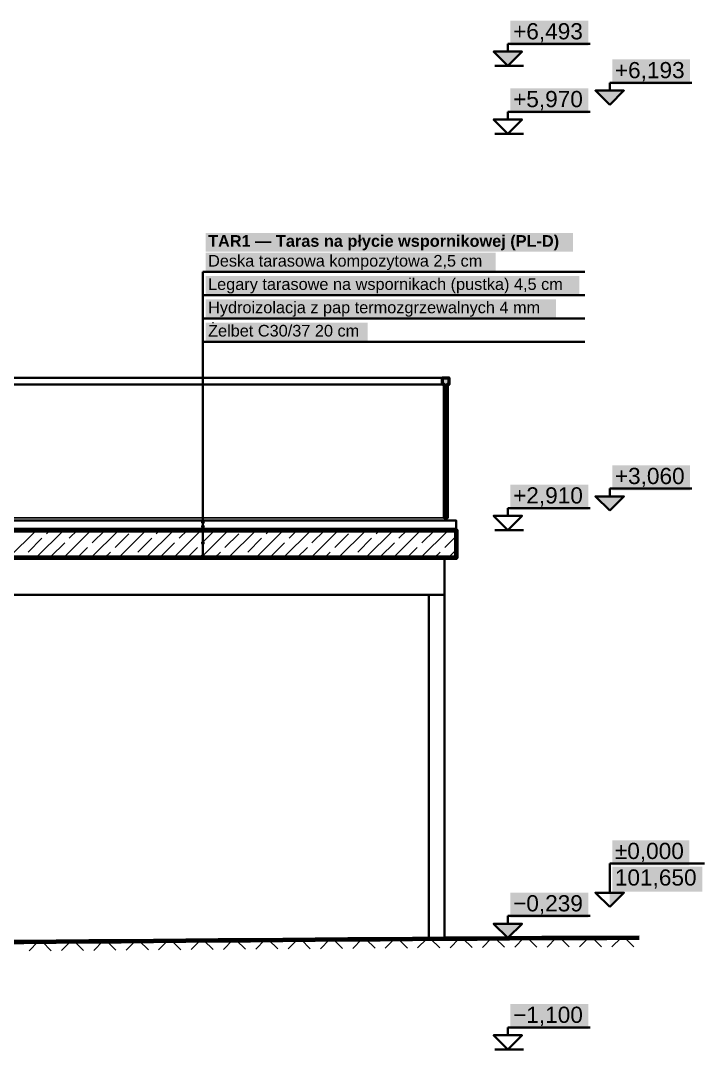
# Model space of a CAD drawing. Header units: metres. Extents: x -2.4 to 15.9, y -2.3 to 7.9.
# Drawn here: x 10.64 to 15.92, y -1.1 to 6.84 of the extents above; entities that cross this region are included whole.
import ezdxf

# ---------------------------------------------------------------- set-up
doc = ezdxf.new("R2010")
doc.units = ezdxf.units.M
doc.linetypes.add('HYDRO_OKNA', pattern=[4.5, 1.5, -3])
for name, color, linetype, lineweight in [('A-IZOL-WODNA', 5, 'Continuous', 100), ('A-KRESKOWANIE', 8, 'Continuous', 18), ('A-MASKA', 7, 'Continuous', 18), ('A-OPISY', 2, 'Continuous', 25), ('A-RZEDNE', 1, 'Continuous', 25), ('A-SCIANY-KONSTR', 7, 'Continuous', 50), ('A-STROPY', 7, 'Continuous', 50), ('A-TEREN', 32, 'Continuous', 50), ('A-WARSTWY', 8, 'Continuous', 25), ('A-WIDOK', 7, 'Continuous', 25), ('A-WYPELNIENIA', 9, 'Continuous', 18)]:
    doc.layers.add(name, color=color, linetype=linetype, lineweight=lineweight)
doc.styles.add('PL_ARIAL', font='arial.ttf')
doc.styles.add('PL_ARIAL_B', font='arialbd.ttf')

msp = doc.modelspace()

# ---------------------------------------------------------------- hatches: boundary and pattern name
at = {"layer": 'A-MASKA', "true_color": 0xffffff}
for points in [[(14.42, 6.651), (15.0208, 6.651), (15.0208, 6.8435), (14.42, 6.8435)], [(15.2058, 6.351), (15.8065, 6.351), (15.8065, 6.5435), (15.2058, 6.5435)], [(14.42, 6.1275), (15.0208, 6.1275), (15.0208, 6.32), (14.42, 6.32)], [(12.0675, 5.0597), (14.9034, 5.0597), (14.9034, 5.2045), (12.0675, 5.2045)], [(12.0675, 4.9067), (14.3054, 4.9067), (14.3054, 5.0515), (12.0675, 5.0515)], [(12.0675, 4.7267), (14.9526, 4.7267), (14.9526, 4.8715), (12.0675, 4.8715)], [(12.0675, 4.5467), (14.7706, 4.5467), (14.7706, 4.6915), (12.0675, 4.6915)], [(12.0675, 4.3667), (13.3168, 4.3667), (13.3168, 4.5115), (12.0675, 4.5115)], [(15.2058, 3.2175), (15.8065, 3.2175), (15.8065, 3.41), (15.2058, 3.41)], [(14.42, 3.0675), (15.0208, 3.0675), (15.0208, 3.26), (14.42, 3.26)], [(15.2058, 0.3225), (15.8001, 0.3225), (15.8001, 0.515), (15.2058, 0.515)], [(15.2058, 0.1175), (15.9025, 0.1175), (15.9025, 0.31), (15.2058, 0.31)], [(14.42, -0.0817), (15.0208, -0.0817), (15.0208, 0.1108), (14.42, 0.1108)], [(14.42, -0.9425), (15.0208, -0.9425), (15.0208, -0.75), (14.42, -0.75)]]:
    msp.add_hatch(color=7, dxfattribs=at).paths.add_polyline_path(points)
at = {"layer": 'A-OPISY', "true_color": 0x000000}
for points in [[(12.06, 2.9715), (12.0595, 2.9754), (12.058, 2.979), (12.0556, 2.9821), (12.0525, 2.9845), (12.0489, 2.986), (12.045, 2.9865), (12.0411, 2.986), (12.0375, 2.9845), (12.0344, 2.9821), (12.032, 2.979), (12.0305, 2.9754), (12.03, 2.9715), (12.0305, 2.9676), (12.032, 2.964), (12.0344, 2.9609), (12.0375, 2.9585), (12.0411, 2.957), (12.045, 2.9565), (12.0489, 2.957), (12.0525, 2.9585), (12.0556, 2.9609), (12.058, 2.964), (12.0595, 2.9676)], [(12.06, 2.9365), (12.0595, 2.9404), (12.058, 2.944), (12.0556, 2.9471), (12.0525, 2.9495), (12.0489, 2.951), (12.045, 2.9515), (12.0411, 2.951), (12.0375, 2.9495), (12.0344, 2.9471), (12.032, 2.944), (12.0305, 2.9404), (12.03, 2.9365), (12.0305, 2.9326), (12.032, 2.929), (12.0344, 2.9259), (12.0375, 2.9235), (12.0411, 2.922), (12.045, 2.9215), (12.0489, 2.922), (12.0525, 2.9235), (12.0556, 2.9259), (12.058, 2.929), (12.0595, 2.9326)], [(12.06, 2.912), (12.0595, 2.9159), (12.058, 2.9195), (12.0556, 2.9226), (12.0525, 2.925), (12.0489, 2.9265), (12.045, 2.927), (12.0411, 2.9265), (12.0375, 2.925), (12.0344, 2.9226), (12.032, 2.9195), (12.0305, 2.9159), (12.03, 2.912), (12.0305, 2.9081), (12.032, 2.9045), (12.0344, 2.9014), (12.0375, 2.899), (12.0411, 2.8975), (12.045, 2.897), (12.0489, 2.8975), (12.0525, 2.899), (12.0556, 2.9014), (12.058, 2.9045), (12.0595, 2.9081)], [(12.06, 2.81), (12.0595, 2.8139), (12.058, 2.8175), (12.0556, 2.8206), (12.0525, 2.823), (12.0489, 2.8245), (12.045, 2.825), (12.0411, 2.8245), (12.0375, 2.823), (12.0344, 2.8206), (12.032, 2.8175), (12.0305, 2.8139), (12.03, 2.81), (12.0305, 2.8061), (12.032, 2.8025), (12.0344, 2.7994), (12.0375, 2.797), (12.0411, 2.7955), (12.045, 2.795), (12.0489, 2.7955), (12.0525, 2.797), (12.0556, 2.7994), (12.058, 2.8025), (12.0595, 2.8061)], [(12.065, 2.7025), (12.0643, 2.7077), (12.0623, 2.7125), (12.0591, 2.7166), (12.055, 2.7198), (12.0502, 2.7218), (12.045, 2.7225), (12.0398, 2.7218), (12.035, 2.7198), (12.0309, 2.7166), (12.0277, 2.7125), (12.0257, 2.7077), (12.025, 2.7025), (12.0257, 2.6973), (12.0277, 2.6925), (12.0309, 2.6884), (12.035, 2.6852), (12.0398, 2.6832), (12.045, 2.6825), (12.0502, 2.6832), (12.055, 2.6852), (12.0591, 2.6884), (12.0623, 2.6925), (12.0643, 2.6973)]]:
    msp.add_hatch(color=7, dxfattribs=at).paths.add_polyline_path(points)
at = {"layer": 'A-RZEDNE', "true_color": 0x000000}
for points in [[(14.4, 6.4935), (14.51, 6.6035), (14.29, 6.6035)], [(15.1858, 6.1935), (15.2958, 6.3035), (15.0758, 6.3035)], [(15.1858, 3.06), (15.2958, 3.17), (15.0758, 3.17)], [(15.1858, 0), (15.2958, 0.11), (15.1858, 0.11)], [(14.4, -0.2392), (14.51, -0.1292), (14.29, -0.1292)]]:
    msp.add_hatch(color=7, dxfattribs=at).paths.add_polyline_path(points)
at = {"layer": 'A-WYPELNIENIA', "true_color": 0x000000}
msp.add_hatch(color=7, dxfattribs=at).paths.add_polyline_path([(13.895, 4.084), (13.895, 4.084), (13.895, 4.084), (13.945, 4.084), (13.945, 4.084), (13.945, 4.084), (13.945, 4.034), (13.945, 4.034), (13.945, 4.034), (13.93, 4.034), (13.93, 4.034), (13.93, 4.034), (13.93, 4.034), (13.93, 4.034), (13.93, 4.034), (13.93, 4.034), (13.93, 4.034), (13.93, 4.034), (13.93, 4.034), (13.93, 4.034), (13.93, 4.034), (13.93, 4.034), (13.93, 4.034), (13.93, 4.034), (13.93, 4.034), (13.93, 4.034), (13.93, 3.004), (13.93, 3.004), (13.93, 3.004), (13.91, 3.004), (13.91, 3.004), (13.91, 3.004), (13.91, 4.034), (13.91, 4.034), (13.91, 4.034), (13.91, 4.034), (13.91, 4.034), (13.91, 4.034), (13.91, 4.034), (13.91, 4.034), (13.91, 4.034), (13.91, 4.034), (13.91, 4.034), (13.91, 4.034), (13.91, 4.034), (13.91, 4.034), (13.91, 4.034), (13.91, 4.034), (13.91, 4.034), (13.895, 4.034), (13.895, 4.034), (13.895, 4.034)])

# ---------------------------------------------------------------- linework, layer by layer
at = {"layer": 'A-IZOL-WODNA', "lineweight": 100, "ltscale": 0.05, "true_color": 0x000000}
msp.add_lwpolyline([(10.09, 2.912), (14, 2.912)], dxfattribs=at)
at = {"layer": 'A-IZOL-WODNA', "linetype": 'HYDRO_OKNA', "lineweight": 50, "ltscale": 0.05, "true_color": 0xffffff, "flags": 128}
msp.add_lwpolyline([(10.09, 2.912), (14, 2.912)], dxfattribs=at)
at = {"layer": 'A-KRESKOWANIE', "lineweight": 25, "ltscale": 0.05}
for points in [[(10.5439, 2.695), (10.7589, 2.91)], [(10.756, 2.695), (10.971, 2.91)], [(10.8364, 2.8815), (10.865, 2.91)], [(10.9681, 2.695), (11.1831, 2.91)], [(11.0132, 2.8461), (11.0771, 2.91)], [(11.1803, 2.695), (11.3953, 2.91)], [(11.19, 2.8107), (11.2892, 2.91)], [(11.3667, 2.7754), (11.4728, 2.8815)], [(11.3924, 2.695), (11.6074, 2.91)], [(11.6045, 2.695), (11.8195, 2.91)], [(11.6849, 2.8815), (11.7135, 2.91)], [(11.8167, 2.695), (12.0317, 2.91)], [(11.8617, 2.8461), (11.9256, 2.91)], [(12.0288, 2.695), (12.2438, 2.91)], [(12.0385, 2.8107), (12.1377, 2.91)], [(12.2153, 2.7754), (12.3213, 2.8815)], [(12.2409, 2.695), (12.4559, 2.91)], [(12.4531, 2.695), (12.6681, 2.91)], [(12.5335, 2.8815), (12.562, 2.91)], [(12.6652, 2.695), (12.8802, 2.91)], [(12.7102, 2.8461), (12.7741, 2.91)], [(12.8773, 2.695), (13.0923, 2.91)], [(12.887, 2.8107), (12.9863, 2.91)], [(13.0638, 2.7754), (13.1699, 2.8815)], [(13.0895, 2.695), (13.3045, 2.91)], [(13.3016, 2.695), (13.5166, 2.91)], [(13.382, 2.8815), (13.4105, 2.91)], [(13.5137, 2.695), (13.7287, 2.91)], [(13.5588, 2.8461), (13.6227, 2.91)], [(13.7259, 2.695), (13.9409, 2.91)], [(13.7355, 2.8107), (13.8348, 2.91)], [(13.9123, 2.7754), (14, 2.8631)], [(10.695, 2.74), (10.8011, 2.8461)], [(10.8718, 2.7047), (10.9778, 2.8107)], [(11.5435, 2.74), (11.6496, 2.8461)], [(11.7203, 2.7047), (11.8264, 2.8107)], [(12.392, 2.74), (12.4981, 2.8461)], [(12.5688, 2.7047), (12.6749, 2.8107)], [(13.2406, 2.74), (13.3466, 2.8461)], [(13.4174, 2.7047), (13.5234, 2.8107)], [(10.65, 2.695), (10.6596, 2.7047)], [(11.0742, 2.695), (11.1546, 2.7754)], [(11.2863, 2.695), (11.3314, 2.74)], [(11.4985, 2.695), (11.5082, 2.7047)], [(11.9227, 2.695), (12.0031, 2.7754)], [(12.1349, 2.695), (12.1799, 2.74)], [(12.347, 2.695), (12.3567, 2.7047)], [(12.7713, 2.695), (12.8517, 2.7754)], [(12.9834, 2.695), (13.0284, 2.74)], [(13.1955, 2.695), (13.2052, 2.7047)], [(13.6198, 2.695), (13.7002, 2.7754)], [(13.8319, 2.695), (13.877, 2.74)], [(13.938, 2.695), (14, 2.757)], [(15.0234, -0.238), (14.9528, -0.3089)], [(15.1235, -0.3085), (15.0526, -0.2379)], [(15.2734, -0.2374), (15.2028, -0.3083)], [(15.3735, -0.3079), (15.3026, -0.2374)], [(10.7734, -0.2678), (10.7032, -0.3391)], [(10.8739, -0.3378), (10.8026, -0.2676)], [(11.0234, -0.266), (10.9532, -0.3372)], [(11.1239, -0.3359), (11.0526, -0.2657)], [(11.2734, -0.2641), (11.2032, -0.3353)], [(11.3739, -0.334), (11.3026, -0.2639)], [(11.5234, -0.2622), (11.4532, -0.3334)], [(11.6239, -0.3321), (11.5526, -0.262)], [(11.7734, -0.2603), (11.7032, -0.3315)], [(11.8739, -0.3303), (11.8026, -0.2601)], [(12.0234, -0.2584), (11.9532, -0.3297)], [(12.1239, -0.3284), (12.0526, -0.2582)], [(12.2734, -0.2565), (12.2032, -0.3278)], [(12.3739, -0.3265), (12.3026, -0.2563)], [(12.5234, -0.2546), (12.4532, -0.3259)], [(12.6239, -0.3246), (12.5526, -0.2544)], [(12.7734, -0.2528), (12.7032, -0.324)], [(12.8739, -0.3227), (12.8026, -0.2525)], [(13.0234, -0.2509), (12.9532, -0.3221)], [(13.1239, -0.3208), (13.0526, -0.2506)], [(13.2734, -0.249), (13.2032, -0.3202)], [(13.3739, -0.3189), (13.3026, -0.2488)], [(13.5234, -0.2471), (13.4532, -0.3183)], [(13.6239, -0.3171), (13.5526, -0.2469)], [(13.7734, -0.2452), (13.7032, -0.3165)], [(13.8739, -0.3152), (13.8026, -0.245)], [(14.0234, -0.2433), (13.9532, -0.3146)], [(14.1239, -0.3133), (14.0526, -0.2431)], [(14.2734, -0.2414), (14.2032, -0.3127)], [(14.3739, -0.3114), (14.3026, -0.2412)], [(14.5234, -0.2397), (14.4531, -0.3108)], [(14.6238, -0.3098), (14.5526, -0.2395)], [(14.7734, -0.2386), (14.7028, -0.3094)], [(14.8735, -0.309), (14.8026, -0.2385)]]:
    msp.add_lwpolyline(points, dxfattribs=at)
at = {"layer": 'A-OPISY', "lineweight": 35, "ltscale": 0.05}
for points in [[(12.045, 4.184), (12.045, 4.904)], [(12.045, 4.904), (14.9951, 4.904)], [(12.045, 4.724), (14.9951, 4.724)], [(12.045, 4.544), (14.9951, 4.544)], [(12.045, 4.364), (14.9951, 4.364)], [(12.045, 2.7025), (12.045, 4.184)]]:
    msp.add_lwpolyline(points, dxfattribs=at)
at = {"layer": 'A-RZEDNE', "lineweight": 35, "ltscale": 0.05}
for points in [[(14.4, 6.4935), (14.51, 6.6035), (14.29, 6.6035)], [(15.1858, 6.1935), (15.2958, 6.3035), (15.0758, 6.3035)], [(14.4, 5.97), (14.51, 6.08), (14.29, 6.08)], [(15.1858, 3.06), (15.2958, 3.17), (15.0758, 3.17)], [(14.4, 2.91), (14.51, 3.02), (14.29, 3.02)], [(15.1858, 0), (15.2958, 0.11), (15.0758, 0.11)], [(14.4, -0.2392), (14.51, -0.1292), (14.29, -0.1292)], [(14.4, -1.1), (14.51, -0.99), (14.29, -0.99)]]:
    msp.add_lwpolyline(points, close=True, dxfattribs=at)
for points in [[(14.4, 6.6035), (14.4, 6.6635)], [(14.4, 6.6635), (15.0358, 6.6635)], [(14.3, 6.4935), (14.52, 6.4935)], [(15.1858, 6.3035), (15.1858, 6.3635)], [(15.1858, 6.3635), (15.8215, 6.3635)], [(14.4, 6.08), (14.4, 6.14)], [(14.4, 6.14), (15.0358, 6.14)], [(14.3, 5.97), (14.52, 5.97)], [(15.1858, 3.17), (15.1858, 3.23)], [(15.1858, 3.23), (15.8215, 3.23)], [(14.4, 3.02), (14.4, 3.08)], [(14.4, 3.08), (15.0358, 3.08)], [(14.3, 2.91), (14.52, 2.91)], [(15.1858, 0.11), (15.1858, 0.335)], [(15.1858, 0.335), (15.9175, 0.335)], [(14.4, -0.1292), (14.4, -0.0692)], [(14.4, -0.0692), (15.0358, -0.0692)], [(14.3, -0.2392), (14.52, -0.2392)], [(14.4, -0.99), (14.4, -0.93)], [(14.4, -0.93), (15.0358, -0.93)], [(14.3, -1.1), (14.52, -1.1)]]:
    msp.add_lwpolyline(points, dxfattribs=at)
at = {"layer": 'A-SCIANY-KONSTR', "lineweight": 50, "ltscale": 0.05}
msp.add_lwpolyline([(13.895, 4.034), (13.895, 4.034), (13.895, 4.034), (13.895, 4.084), (13.895, 4.084), (13.895, 4.084), (13.895, 4.084), (13.945, 4.084), (13.945, 4.084), (13.945, 4.084), (13.945, 4.084), (13.945, 4.034), (13.945, 4.034), (13.945, 4.034), (13.945, 4.034), (13.93, 4.034), (13.93, 4.034), (13.93, 4.034), (13.93, 4.034), (13.93, 4.034), (13.93, 4.034), (13.93, 4.034), (13.93, 4.034), (13.93, 4.034), (13.93, 4.034), (13.93, 4.034), (13.93, 4.034), (13.93, 4.034), (13.93, 4.034), (13.93, 4.034), (13.93, 4.034), (13.93, 4.034), (13.93, 3.004), (13.93, 3.004), (13.93, 3.004), (13.93, 3.004), (13.93, 3.004), (13.91, 3.004), (13.91, 3.004), (13.91, 3.004), (13.91, 3.004), (13.91, 4.034), (13.91, 4.034), (13.91, 4.034), (13.91, 4.034), (13.91, 4.034), (13.91, 4.034), (13.91, 4.034), (13.91, 4.034), (13.91, 4.034), (13.91, 4.034), (13.91, 4.034), (13.91, 4.034), (13.91, 4.034), (13.91, 4.034), (13.91, 4.034), (13.91, 4.034), (13.91, 4.034), (13.895, 4.034)], close=True, dxfattribs=at)
at = {"layer": 'A-STROPY', "lineweight": 70, "ltscale": 0.05}
msp.add_lwpolyline([(-0.09, 2.91), (14, 2.91), (14, 2.91), (14, 2.91), (14, 2.91), (14, 2.695), (14, 2.695), (14, 2.695), (14, 2.695), (14, 2.695), (10.317, 2.695)], dxfattribs=at)
at = {"layer": 'A-TEREN', "lineweight": 140, "ltscale": 0.05}
msp.add_lwpolyline([(10.298, -0.2714), (10.413, -0.2706), (10.663, -0.2687), (10.913, -0.2668), (11.163, -0.2649), (11.413, -0.263), (11.663, -0.2611), (11.913, -0.2592), (12.163, -0.2574), (12.413, -0.2555), (12.663, -0.2536), (12.913, -0.2517), (13.163, -0.2498), (13.413, -0.2479), (13.663, -0.246), (13.913, -0.2442), (14.163, -0.2423), (14.413, -0.2404), (14.663, -0.2388), (14.913, -0.2382), (15.163, -0.2377), (15.413, -0.2371)], dxfattribs=at)
at = {"layer": 'A-WARSTWY', "lineweight": 35, "ltscale": 0.05}
msp.add_lwpolyline([(10.09, 2.914), (10.09, 2.914), (10.09, 2.914), (10.09, 2.914), (10.09, 2.984), (10.09, 2.984), (10.09, 2.984), (10.09, 2.984), (10.09, 2.984), (14, 2.984), (14, 2.984), (14, 2.984), (14, 2.984), (14, 2.914), (14, 2.914), (14, 2.914), (14, 2.914), (14, 2.914), (10.09, 2.914)], close=True, dxfattribs=at)
at = {"layer": 'A-WIDOK', "lineweight": 35, "ltscale": 0.05}
for points in [[(10.2974, 4.084), (13.8946, 4.084)], [(13.8946, 4.034), (10.2974, 4.034)], [(13.91, 2.6946), (13.91, 2.41), (10.2974, 2.41)], [(13.79, -0.2447), (13.79, 2.4096)], [(13.91, 2.4096), (13.91, -0.2438)]]:
    msp.add_lwpolyline(points, dxfattribs=at)
at = {"layer": 'A-WIDOK', "lineweight": 25, "ltscale": 0.05}
msp.add_lwpolyline([(13.9096, 3.004), (10.2974, 3.004)], dxfattribs=at)

# ---------------------------------------------------------------- texts
at = {"layer": 'A-OPISY'}
for s, style, p in [('TAR1 — Taras na płycie wspornikowej (PL-D)', 'PL_ARIAL_B', (12.085, 5.097)), ('Deska tarasowa kompozytowa 2,5 cm', 'PL_ARIAL', (12.085, 4.944)), ('Legary tarasowe na wspornikach (pustka) 4,5 cm', 'PL_ARIAL', (12.085, 4.764)), ('Hydroizolacja z pap termozgrzewalnych 4 mm', 'PL_ARIAL', (12.085, 4.584)), ('Żelbet C30/37 20 cm', 'PL_ARIAL', (12.085, 4.404))]:
    msp.add_text(s, height=0.09, dxfattribs=dict(at, style=style)).set_placement(p)
at = {"layer": 'A-RZEDNE', "style": 'PL_ARIAL'}
for s, p in [('+6,493', (14.44, 6.6985)), ('+6,193', (15.2258, 6.3985)), ('+5,970', (14.44, 6.175)), ('+3,060', (15.2258, 3.265)), ('+2,910', (14.44, 3.115)), ('±0,000', (15.2258, 0.37)), ('101,650', (15.2258, 0.165)), ('−0,239', (14.44, -0.0342)), ('−1,100', (14.44, -0.895))]:
    msp.add_text(s, height=0.125, dxfattribs=at).set_placement(p)

doc.saveas('drawing.dxf')
